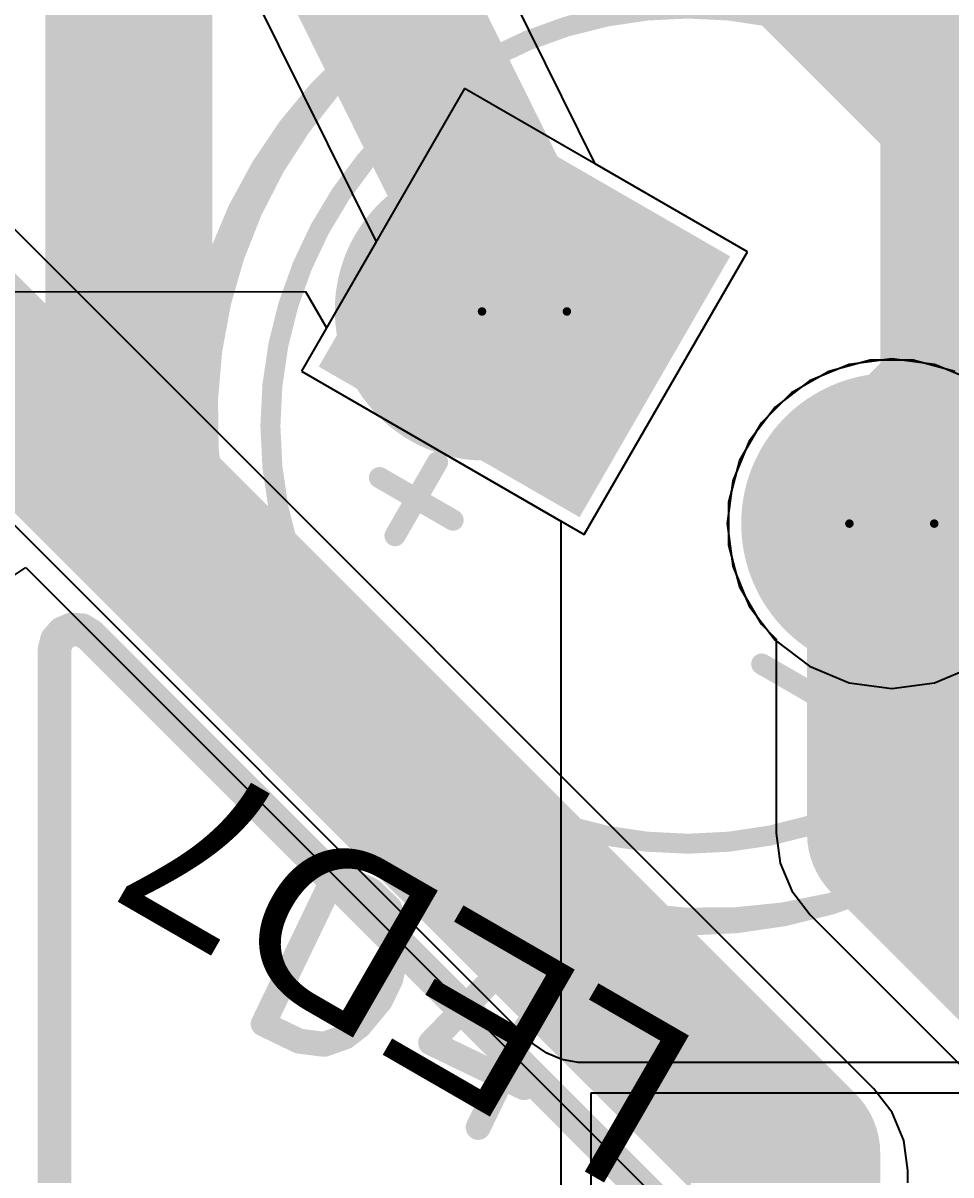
# Model space of a CAD drawing. Header units: inches. Extents: x 0 to 12.4, y -0.6 to 2.2.
# Drawn here: x 0.9112 to 1.13, y 0.4384 to 0.7099 of the extents above; entities that cross this region are included whole.
import ezdxf

# ---------------------------------------------------------------- set-up
doc = ezdxf.new("R2010")
doc.units = ezdxf.units.IN
doc.header["$MEASUREMENT"] = 0
for name, color, linetype in [('Bottom Layer', 5, 'Continuous'), ('Bottom Solder', 6, 'Continuous'), ('Dimension', 6, 'Continuous'), ('Drill Drawing', 1, 'Continuous'), ('Mechanical 4', 56, 'Continuous'), ('Multi-Layer', 9, 'Continuous'), ('Pad Holes', 156, 'Continuous'), ('Top Layer', 1, 'Continuous'), ('Top Overlay', 2, 'Continuous'), ('Top Solder', 216, 'Continuous')]:
    doc.layers.add(name, color=color, linetype=linetype)
doc.styles.add('Arial', font='', dxfattribs={"height": 0.2})
doc.styles.get('Arial').set_extended_font_data('Arial')

# ---------------------------------------------------------------- blocks, each defined once
blk = doc.blocks.new('IR333_A_48')
at = {"layer": 'Bottom Layer'}
blk.add_hatch(color=5, dxfattribs=at).paths.add_polyline_path([(-0.0815, 0.0315), (-0.0185, 0.0315), (-0.0185, -0.0315), (-0.0815, -0.0315)])
h = blk.add_hatch(color=5, dxfattribs=at)
edge = h.paths.add_edge_path()
edge.add_arc((0.05, 0), 0.0315, 0, 360)
at = {"layer": 'Bottom Solder'}
blk.add_hatch(color=6, dxfattribs=at).paths.add_polyline_path([(-0.0855, 0.0355), (-0.0145, 0.0355), (-0.0145, -0.0355), (-0.0855, -0.0355)])
h = blk.add_hatch(color=6, dxfattribs=at)
edge = h.paths.add_edge_path()
edge.add_arc((0.05, 0), 0.0355, 0, 360)
at = {"layer": 'Multi-Layer'}
blk.add_hatch(color=9, dxfattribs=at).paths.add_polyline_path([(-0.0815, 0.0315), (-0.0185, 0.0315), (-0.0185, -0.0315), (-0.0815, -0.0315)])
h = blk.add_hatch(color=9, dxfattribs=at)
edge = h.paths.add_edge_path()
edge.add_arc((0.05, 0), 0.0315, 0, 360)
at = {"layer": 'Pad Holes'}
h = blk.add_hatch(color=7, dxfattribs=at)
edge = h.paths.add_edge_path()
edge.add_arc((-0.05, 0), 0.01772, 0, 360)
h = blk.add_hatch(color=7, dxfattribs=at)
edge = h.paths.add_edge_path()
edge.add_arc((0.05, 0), 0.01772, 0, 360)
at = {"layer": 'Top Layer'}
blk.add_hatch(color=1, dxfattribs=at).paths.add_polyline_path([(-0.0815, 0.0315), (-0.0185, 0.0315), (-0.0185, -0.0315), (-0.0815, -0.0315)])
h = blk.add_hatch(color=1, dxfattribs=at)
edge = h.paths.add_edge_path()
edge.add_arc((0.05, 0), 0.0315, 0, 360)
at = {"layer": 'Top Solder'}
blk.add_hatch(color=216, dxfattribs=at).paths.add_polyline_path([(-0.0855, 0.0355), (-0.0145, 0.0355), (-0.0145, -0.0355), (-0.0855, -0.0355)])
h = blk.add_hatch(color=216, dxfattribs=at)
edge = h.paths.add_edge_path()
edge.add_arc((0.05, 0), 0.0355, 0, 360)
at = {"layer": 'Top Overlay'}
for points in [[(-0.11811, 0, 0.005, 0.005, -0.73505), (0.09707, 0.06729, 0.005, 0.005, 0)], [(0.09707, -0.06729, 0.005, 0.005, 0), (0.09707, 0.06729, 0.005, 0.005, 0)], [(0.09707, -0.06729, 0.005, 0.005, -0.73505), (-0.11811, 0, 0.005, 0.005, 0)], [(-0.05, -0.061, 0.005, 0.005, 0), (-0.05, -0.041, 0.005, 0.005, 0)], [(0.04, -0.044, 0.005, 0.005, 0), (0.06, -0.044, 0.005, 0.005, 0)], [(-0.06, -0.051, 0.005, 0.005, 0), (-0.04, -0.051, 0.005, 0.005, 0)]]:
    blk.add_lwpolyline(points, format="xyseb", dxfattribs=at)
for points in [[(-0.11936, 0, 0.0025, 0.0025, 1), (-0.11686, 0, 0.0025, 0.0025, 1)], [(-0.11936, 0, 0.0025, 0.0025, 1), (-0.11686, 0, 0.0025, 0.0025, 1)], [(-0.05125, -0.041, 0.0025, 0.0025, 1), (-0.04875, -0.041, 0.0025, 0.0025, 1)], [(0.03875, -0.044, 0.0025, 0.0025, 1), (0.04125, -0.044, 0.0025, 0.0025, 1)], [(0.05875, -0.044, 0.0025, 0.0025, 1), (0.06125, -0.044, 0.0025, 0.0025, 1)], [(-0.06125, -0.051, 0.0025, 0.0025, 1), (-0.05875, -0.051, 0.0025, 0.0025, 1)], [(-0.04125, -0.051, 0.0025, 0.0025, 1), (-0.03875, -0.051, 0.0025, 0.0025, 1)], [(-0.05125, -0.061, 0.0025, 0.0025, 1), (-0.04875, -0.061, 0.0025, 0.0025, 1)], [(0.09582, -0.06729, 0.0025, 0.0025, 1), (0.09832, -0.06729, 0.0025, 0.0025, 1)], [(0.09582, -0.06729, 0.0025, 0.0025, 1), (0.09832, -0.06729, 0.0025, 0.0025, 1)]]:
    blk.add_lwpolyline(points, format="xyseb", close=True, dxfattribs=at)
blk = doc.blocks.new('IR333_A_49')
at = {"layer": 'Bottom Layer'}
blk.add_hatch(color=5, dxfattribs=at).paths.add_polyline_path([(-0.0815, 0.0315), (-0.0185, 0.0315), (-0.0185, -0.0315), (-0.0815, -0.0315)])
h = blk.add_hatch(color=5, dxfattribs=at)
edge = h.paths.add_edge_path()
edge.add_arc((0.05, 0), 0.0315, 0, 360)
at = {"layer": 'Bottom Solder'}
blk.add_hatch(color=6, dxfattribs=at).paths.add_polyline_path([(-0.0855, 0.0355), (-0.0145, 0.0355), (-0.0145, -0.0355), (-0.0855, -0.0355)])
h = blk.add_hatch(color=6, dxfattribs=at)
edge = h.paths.add_edge_path()
edge.add_arc((0.05, 0), 0.0355, 0, 360)
at = {"layer": 'Multi-Layer'}
blk.add_hatch(color=9, dxfattribs=at).paths.add_polyline_path([(-0.0815, 0.0315), (-0.0185, 0.0315), (-0.0185, -0.0315), (-0.0815, -0.0315)])
h = blk.add_hatch(color=9, dxfattribs=at)
edge = h.paths.add_edge_path()
edge.add_arc((0.05, 0), 0.0315, 0, 360)
at = {"layer": 'Pad Holes'}
h = blk.add_hatch(color=7, dxfattribs=at)
edge = h.paths.add_edge_path()
edge.add_arc((-0.05, 0), 0.01772, 0, 360)
h = blk.add_hatch(color=7, dxfattribs=at)
edge = h.paths.add_edge_path()
edge.add_arc((0.05, 0), 0.01772, 0, 360)
at = {"layer": 'Top Layer'}
blk.add_hatch(color=1, dxfattribs=at).paths.add_polyline_path([(-0.0815, 0.0315), (-0.0185, 0.0315), (-0.0185, -0.0315), (-0.0815, -0.0315)])
h = blk.add_hatch(color=1, dxfattribs=at)
edge = h.paths.add_edge_path()
edge.add_arc((0.05, 0), 0.0315, 0, 360)
at = {"layer": 'Top Solder'}
blk.add_hatch(color=216, dxfattribs=at).paths.add_polyline_path([(-0.0855, 0.0355), (-0.0145, 0.0355), (-0.0145, -0.0355), (-0.0855, -0.0355)])
h = blk.add_hatch(color=216, dxfattribs=at)
edge = h.paths.add_edge_path()
edge.add_arc((0.05, 0), 0.0355, 0, 360)
at = {"layer": 'Top Overlay'}
for points in [[(-0.11811, 0, 0.005, 0.005, -0.73505), (0.09707, 0.06729, 0.005, 0.005, 0)], [(0.09707, -0.06729, 0.005, 0.005, 0), (0.09707, 0.06729, 0.005, 0.005, 0)], [(0.09707, -0.06729, 0.005, 0.005, -0.73505), (-0.11811, 0, 0.005, 0.005, 0)], [(-0.05, -0.061, 0.005, 0.005, 0), (-0.05, -0.041, 0.005, 0.005, 0)], [(0.04, -0.044, 0.005, 0.005, 0), (0.06, -0.044, 0.005, 0.005, 0)], [(-0.06, -0.051, 0.005, 0.005, 0), (-0.04, -0.051, 0.005, 0.005, 0)]]:
    blk.add_lwpolyline(points, format="xyseb", dxfattribs=at)
for points in [[(0.09582, 0.06729, 0.0025, 0.0025, 1), (0.09832, 0.06729, 0.0025, 0.0025, 1)], [(0.09582, 0.06729, 0.0025, 0.0025, 1), (0.09832, 0.06729, 0.0025, 0.0025, 1)], [(-0.11936, 0, 0.0025, 0.0025, 1), (-0.11686, 0, 0.0025, 0.0025, 1)], [(-0.11936, 0, 0.0025, 0.0025, 1), (-0.11686, 0, 0.0025, 0.0025, 1)], [(-0.05125, -0.041, 0.0025, 0.0025, 1), (-0.04875, -0.041, 0.0025, 0.0025, 1)], [(0.03875, -0.044, 0.0025, 0.0025, 1), (0.04125, -0.044, 0.0025, 0.0025, 1)], [(0.05875, -0.044, 0.0025, 0.0025, 1), (0.06125, -0.044, 0.0025, 0.0025, 1)], [(-0.06125, -0.051, 0.0025, 0.0025, 1), (-0.05875, -0.051, 0.0025, 0.0025, 1)], [(-0.04125, -0.051, 0.0025, 0.0025, 1), (-0.03875, -0.051, 0.0025, 0.0025, 1)], [(-0.05125, -0.061, 0.0025, 0.0025, 1), (-0.04875, -0.061, 0.0025, 0.0025, 1)], [(0.09582, -0.06729, 0.0025, 0.0025, 1), (0.09832, -0.06729, 0.0025, 0.0025, 1)], [(0.09582, -0.06729, 0.0025, 0.0025, 1), (0.09832, -0.06729, 0.0025, 0.0025, 1)]]:
    blk.add_lwpolyline(points, format="xyseb", close=True, dxfattribs=at)

msp = doc.modelspace()

# ---------------------------------------------------------------- hatches: boundary and pattern name
at = {"layer": 'Dimension'}
h = msp.add_hatch(color=6, dxfattribs=at)
edge = h.paths.add_edge_path()
edge.add_arc((1.02014, 0.64222), 0.03543, 0, 360)
h = msp.add_hatch(color=6, dxfattribs=at)
edge = h.paths.add_edge_path()
edge.add_arc((1.02014, 0.64222), 0.03543, 0, 360)

# ---------------------------------------------------------------- linework, layer by layer
at = {"layer": 'Bottom Layer'}
for p, q in [((1.01531, 0.69452), (0.97682, 0.62784)), ((1.08199, 0.65602), (1.01531, 0.69452)), ((1.0435, 0.58934), (1.08199, 0.65602)), ((0.70472, 0.64628), (0.97781, 0.64662)), ((0.97781, 0.64662), (0.98274, 0.63809)), ((0.98274, 0.63809), (0.97682, 0.62784)), ((1.03007, 0.47066), (0.86444, 0.6363)), ((1.11601, 0.63076), (1.10596, 0.62943)), ((1.12606, 0.62943), (1.11601, 0.63076)), ((0.97682, 0.62784), (1.038, 0.59252)), ((0.97682, 0.62784), (1.0435, 0.58934)), ((1.10596, 0.62943), (1.09659, 0.62556)), ((1.13542, 0.62556), (1.12606, 0.62943)), ((1.09659, 0.62556), (1.08855, 0.61938)), ((1.08855, 0.61938), (1.08238, 0.61134)), ((1.08238, 0.61134), (1.0785, 0.60198)), ((1.0785, 0.60198), (1.07718, 0.59193)), ((1.038, 0.59252), (1.038, 0.35449)), ((1.07718, 0.59193), (1.0785, 0.58188)), ((1.0785, 0.58188), (1.08238, 0.57251)), ((1.08238, 0.57251), (1.08855, 0.56447)), ((1.08855, 0.56447), (1.09659, 0.5583)), ((1.09659, 0.5583), (1.10596, 0.55442)), ((1.12606, 0.55442), (1.13542, 0.5583)), ((1.10596, 0.55442), (1.11601, 0.5531)), ((1.11601, 0.5531), (1.12606, 0.55442)), ((1.03144, 0.46929), (1.03007, 0.47066)), ((1.03467, 0.46714), (1.03144, 0.46929)), ((1.03825, 0.46565), (1.03467, 0.46714)), ((1.04205, 0.4649), (1.03825, 0.46565)), ((1.40364, 0.4649), (1.04205, 0.4649)), ((1.04514, 0.35449), (1.04514, 0.45776)), ((1.04514, 0.45776), (1.40364, 0.45776))]:
    msp.add_line(p, q, dxfattribs=at)
at = {"layer": 'Dimension'}
for points in [[(0.93612, 0.60106, 0.03937, 0.03937, 0), (0.93612, 0.76079, 0.03937, 0.03937, 0)], [(1.07391, 0.7487, 0.03937, 0.03937, 0), (1.13297, 0.68964, 0.03937, 0.03937, 0)], [(1.13297, 0.62156, 0.03937, 0.03937, 0), (1.13297, 0.68964, 0.03937, 0.03937, 0)], [(1.11024, 0.59883, 0.03937, 0.03937, 0), (1.13297, 0.62156, 0.03937, 0.03937, 0)], [(0.93612, 0.60106, 0.03937, 0.03937, 0), (1.0936, 0.44358, 0.03937, 0.03937, 0)], [(0.92063, 0.56615, 0.00787, 0.00787, 0), (0.92273, 0.56703, 0.00787, 0.00787, 0)], [(0.92273, 0.56703, 0.00787, 0.00787, 0), (0.92501, 0.56685, 0.00787, 0.00787, 0)], [(0.92501, 0.56685, 0.00787, 0.00787, 0), (0.92695, 0.56566, 0.00787, 0.00787, 0)], [(0.91862, 0.5622, 0.00787, 0.00787, 0), (0.91915, 0.56442, 0.00787, 0.00787, 0)], [(0.91915, 0.56442, 0.00787, 0.00787, 0), (0.92063, 0.56615, 0.00787, 0.00787, 0)], [(0.92695, 0.56566, 0.00787, 0.00787, 0), (1.06065, 0.43195, 0.00787, 0.00787, 0)], [(0.91862, 0.36516, 0.00787, 0.00787, 0), (0.91862, 0.5622, 0.00787, 0.00787, 0)], [(1.0936, 0.2551, 0.03937, 0.03937, 0), (1.0936, 0.44358, 0.03937, 0.03937, 0)]]:
    msp.add_lwpolyline(points, format="xyseb", dxfattribs=at)
for points in [[(1.12312, 0.68964, 0.01969, 0.01969, 1), (1.14281, 0.68964, 0.01969, 0.01969, 1)], [(1.12312, 0.68964, 0.01969, 0.01969, 1), (1.14281, 0.68964, 0.01969, 0.01969, 1)], [(1.12312, 0.62156, 0.01969, 0.01969, 1), (1.14281, 0.62156, 0.01969, 0.01969, 1)], [(1.12312, 0.62156, 0.01969, 0.01969, 1), (1.14281, 0.62156, 0.01969, 0.01969, 1)], [(0.92627, 0.60106, 0.01969, 0.01969, 1), (0.94596, 0.60106, 0.01969, 0.01969, 1)], [(0.92627, 0.60106, 0.01969, 0.01969, 1), (0.94596, 0.60106, 0.01969, 0.01969, 1)], [(1.10039, 0.59883, 0.01969, 0.01969, 1), (1.12008, 0.59883, 0.01969, 0.01969, 1)], [(0.92077, 0.56703, 0.00394, 0.00394, 1), (0.9247, 0.56703, 0.00394, 0.00394, 1)], [(0.92077, 0.56703, 0.00394, 0.00394, 1), (0.9247, 0.56703, 0.00394, 0.00394, 1)], [(0.92304, 0.56685, 0.00394, 0.00394, 1), (0.92698, 0.56685, 0.00394, 0.00394, 1)], [(0.92304, 0.56685, 0.00394, 0.00394, 1), (0.92698, 0.56685, 0.00394, 0.00394, 1)], [(0.91718, 0.56442, 0.00394, 0.00394, 1), (0.92112, 0.56442, 0.00394, 0.00394, 1)], [(0.91718, 0.56442, 0.00394, 0.00394, 1), (0.92112, 0.56442, 0.00394, 0.00394, 1)], [(0.91866, 0.56615, 0.00394, 0.00394, 1), (0.9226, 0.56615, 0.00394, 0.00394, 1)], [(0.91866, 0.56615, 0.00394, 0.00394, 1), (0.9226, 0.56615, 0.00394, 0.00394, 1)], [(0.92498, 0.56566, 0.00394, 0.00394, 1), (0.92892, 0.56566, 0.00394, 0.00394, 1)], [(0.92498, 0.56566, 0.00394, 0.00394, 1), (0.92892, 0.56566, 0.00394, 0.00394, 1)], [(0.91665, 0.5622, 0.00394, 0.00394, 1), (0.92058, 0.5622, 0.00394, 0.00394, 1)], [(0.91665, 0.5622, 0.00394, 0.00394, 1), (0.92058, 0.5622, 0.00394, 0.00394, 1)], [(1.08375, 0.44358, 0.01969, 0.01969, 1), (1.10344, 0.44358, 0.01969, 0.01969, 1)], [(1.08375, 0.44358, 0.01969, 0.01969, 1), (1.10344, 0.44358, 0.01969, 0.01969, 1)]]:
    msp.add_lwpolyline(points, format="xyseb", close=True, dxfattribs=at)
at = {"layer": 'Drill Drawing'}
for points in [[(1.03941, 0.64193, 0.002, 0.002, 1), (1.01941, 0.64193, 0.002, 0.002, 1)], [(1.01891, 0.64193, 0.001, 0.001, 1), (1.01991, 0.64193, 0.001, 0.001, 1)], [(1.03891, 0.64193, 0.001, 0.001, 1), (1.03991, 0.64193, 0.001, 0.001, 1)], [(1.12601, 0.59193, 0.002, 0.002, 1), (1.10601, 0.59193, 0.002, 0.002, 1)], [(1.10551, 0.59193, 0.001, 0.001, 1), (1.10651, 0.59193, 0.001, 0.001, 1)], [(1.12551, 0.59193, 0.001, 0.001, 1), (1.12651, 0.59193, 0.001, 0.001, 1)]]:
    msp.add_lwpolyline(points, format="xyseb", close=True, dxfattribs=at)
at = {"layer": 'Mechanical 4'}
for points in [[(0.96188, 0.66597, 0.00472, 0.00472, -0.759729), (1.18514, 0.62598, 0.00472, 0.00472, 0)], [(1.13236, 0.51638, 0.00472, 0.00472, -0.759729), (0.9619, 0.66601, 0.00472, 0.00472, 0)], [(0.96784, 0.47403, 0.00591, 0.00591, 0), (0.98492, 0.5095, 0.00591, 0.00591, 0)], [(0.98492, 0.5095, 0.00591, 0.00591, 0), (0.99337, 0.50543, 0.00591, 0.00591, 0)], [(0.99337, 0.50543, 0.00591, 0.00591, 0), (0.99762, 0.5013, 0.00591, 0.00591, 0)], [(0.99762, 0.5013, 0.00591, 0.00591, 0), (0.99937, 0.49629, 0.00591, 0.00591, 0)], [(0.99937, 0.49629, 0.00591, 0.00591, 0), (0.99943, 0.4921, 0.00591, 0.00591, 0)], [(0.99787, 0.48453, 0.00591, 0.00591, 0), (0.99943, 0.4921, 0.00591, 0.00591, 0)], [(1.00732, 0.46958, 0.00591, 0.00591, 0), (1.02796, 0.49085, 0.00591, 0.00591, 0)], [(0.99543, 0.47947, 0.00591, 0.00591, 0), (0.99787, 0.48453, 0.00591, 0.00591, 0)], [(0.99049, 0.47352, 0.00591, 0.00591, 0), (0.99543, 0.47947, 0.00591, 0.00591, 0)], [(0.96784, 0.47403, 0.00591, 0.00591, 0), (0.97628, 0.46996, 0.00591, 0.00591, 0)], [(0.98717, 0.47096, 0.00591, 0.00591, 0), (0.99049, 0.47352, 0.00591, 0.00591, 0)], [(1.01851, 0.44962, 0.00591, 0.00591, 0), (1.0299, 0.47327, 0.00591, 0.00591, 0)], [(0.97628, 0.46996, 0.00591, 0.00591, 0), (0.98217, 0.46921, 0.00591, 0.00591, 0)], [(0.98217, 0.46921, 0.00591, 0.00591, 0), (0.98717, 0.47096, 0.00591, 0.00591, 0)], [(1.00732, 0.46958, 0.00591, 0.00591, 0), (1.02927, 0.459, 0.00591, 0.00591, 0)]]:
    msp.add_lwpolyline(points, format="xyseb", dxfattribs=at)
for points in [[(1.16637, 0.61491, 0.00472, 0.00472, 1), (0.96952, 0.61491, 0.00472, 0.00472, 1)], [(0.9607, 0.66597, 0.00236, 0.00236, 1), (0.96306, 0.66597, 0.00236, 0.00236, 1)], [(0.96071, 0.66601, 0.00236, 0.00236, 1), (0.96308, 0.66601, 0.00236, 0.00236, 1)], [(0.96834, 0.61491, 0.00236, 0.00236, 1), (0.9707, 0.61491, 0.00236, 0.00236, 1)], [(0.98345, 0.5095, 0.00295, 0.00295, 1), (0.9864, 0.5095, 0.00295, 0.00295, 1)], [(0.98345, 0.5095, 0.00295, 0.00295, 1), (0.9864, 0.5095, 0.00295, 0.00295, 1)], [(0.99189, 0.50543, 0.00295, 0.00295, 1), (0.99484, 0.50543, 0.00295, 0.00295, 1)], [(0.99189, 0.50543, 0.00295, 0.00295, 1), (0.99484, 0.50543, 0.00295, 0.00295, 1)], [(0.99615, 0.5013, 0.00295, 0.00295, 1), (0.9991, 0.5013, 0.00295, 0.00295, 1)], [(0.99615, 0.5013, 0.00295, 0.00295, 1), (0.9991, 0.5013, 0.00295, 0.00295, 1)], [(0.9979, 0.49629, 0.00295, 0.00295, 1), (1.00085, 0.49629, 0.00295, 0.00295, 1)], [(0.9979, 0.49629, 0.00295, 0.00295, 1), (1.00085, 0.49629, 0.00295, 0.00295, 1)], [(0.99796, 0.4921, 0.00295, 0.00295, 1), (1.00091, 0.4921, 0.00295, 0.00295, 1)], [(0.99796, 0.4921, 0.00295, 0.00295, 1), (1.00091, 0.4921, 0.00295, 0.00295, 1)], [(1.02649, 0.49085, 0.00295, 0.00295, 1), (1.02944, 0.49085, 0.00295, 0.00295, 1)], [(0.99639, 0.48453, 0.00295, 0.00295, 1), (0.99935, 0.48453, 0.00295, 0.00295, 1)], [(0.99639, 0.48453, 0.00295, 0.00295, 1), (0.99935, 0.48453, 0.00295, 0.00295, 1)], [(0.99395, 0.47947, 0.00295, 0.00295, 1), (0.99691, 0.47947, 0.00295, 0.00295, 1)], [(0.99395, 0.47947, 0.00295, 0.00295, 1), (0.99691, 0.47947, 0.00295, 0.00295, 1)], [(0.96636, 0.47403, 0.00295, 0.00295, 1), (0.96932, 0.47403, 0.00295, 0.00295, 1)], [(0.96636, 0.47403, 0.00295, 0.00295, 1), (0.96932, 0.47403, 0.00295, 0.00295, 1)], [(0.98901, 0.47352, 0.00295, 0.00295, 1), (0.99196, 0.47352, 0.00295, 0.00295, 1)], [(0.98901, 0.47352, 0.00295, 0.00295, 1), (0.99196, 0.47352, 0.00295, 0.00295, 1)], [(1.02842, 0.47327, 0.00295, 0.00295, 1), (1.03138, 0.47327, 0.00295, 0.00295, 1)], [(0.97481, 0.46996, 0.00295, 0.00295, 1), (0.97776, 0.46996, 0.00295, 0.00295, 1)], [(0.97481, 0.46996, 0.00295, 0.00295, 1), (0.97776, 0.46996, 0.00295, 0.00295, 1)], [(0.98569, 0.47096, 0.00295, 0.00295, 1), (0.98865, 0.47096, 0.00295, 0.00295, 1)], [(0.98569, 0.47096, 0.00295, 0.00295, 1), (0.98865, 0.47096, 0.00295, 0.00295, 1)], [(1.00584, 0.46958, 0.00295, 0.00295, 1), (1.00879, 0.46958, 0.00295, 0.00295, 1)], [(1.00584, 0.46958, 0.00295, 0.00295, 1), (1.00879, 0.46958, 0.00295, 0.00295, 1)], [(0.98069, 0.46921, 0.00295, 0.00295, 1), (0.98364, 0.46921, 0.00295, 0.00295, 1)], [(0.98069, 0.46921, 0.00295, 0.00295, 1), (0.98364, 0.46921, 0.00295, 0.00295, 1)], [(1.0278, 0.459, 0.00295, 0.00295, 1), (1.03075, 0.459, 0.00295, 0.00295, 1)], [(1.01704, 0.44962, 0.00295, 0.00295, 1), (1.01999, 0.44962, 0.00295, 0.00295, 1)]]:
    msp.add_lwpolyline(points, format="xyseb", close=True, dxfattribs=at)
at = {"layer": 'Top Layer'}
for p, q in [((1.04612, 0.67673), (1.0025, 0.76466)), ((0.95371, 0.74045), (0.99444, 0.65836)), ((1.11178, 0.45874), (0.8728, 0.69771)), ((1.08199, 0.65602), (1.04612, 0.67673)), ((0.99444, 0.65836), (0.97682, 0.62784)), ((1.0435, 0.58934), (1.08199, 0.65602)), ((1.11094, 0.63043), (1.10115, 0.6278)), ((1.12108, 0.63043), (1.11094, 0.63043)), ((1.13087, 0.6278), (1.12108, 0.63043)), ((0.97682, 0.62784), (1.0435, 0.58934)), ((1.10115, 0.6278), (1.09237, 0.62273)), ((1.09237, 0.62273), (1.0852, 0.61557)), ((1.0852, 0.61557), (1.08014, 0.60679)), ((1.08014, 0.60679), (1.07751, 0.597)), ((1.07751, 0.597), (1.07751, 0.58686)), ((1.07751, 0.58686), (1.08014, 0.57707)), ((0.90765, 0.57877), (0.91189, 0.5816)), ((0.91189, 0.5816), (1.06529, 0.4282)), ((1.08014, 0.57707), (1.0852, 0.56829)), ((1.0852, 0.56829), (1.08877, 0.56472)), ((1.08877, 0.56472), (1.08877, 0.51899)), ((1.08877, 0.51899), (1.0897, 0.51194)), ((1.0897, 0.51194), (1.09242, 0.50538)), ((1.09242, 0.50538), (1.09675, 0.49974)), ((1.09675, 0.49974), (1.19324, 0.40325)), ((1.1161, 0.4531), (1.11178, 0.45874)), ((1.11882, 0.44653), (1.1161, 0.4531)), ((1.11975, 0.43948), (1.11882, 0.44653)), ((1.11975, 0.28644), (1.11975, 0.43948))]:
    msp.add_line(p, q, dxfattribs=at)
for points in [[(0.96601, 0.77693, 0.04, 0.04, 0), (1.0252, 0.65763, 0.04, 0.04, 0)], [(0.84557, 0.68643, 0.04, 0.04, 0), (1.09252, 0.43948, 0.04, 0.04, 0)], [(1.0252, 0.65763, 0.04, 0.04, 0), (1.02941, 0.64193, 0.04, 0.04, 0)], [(1.11601, 0.51899, 0.04, 0.04, 0), (1.11601, 0.59193, 0.04, 0.04, 0)], [(1.11601, 0.51899, 0.04, 0.04, 0), (1.22047, 0.41453, 0.04, 0.04, 0)], [(1.09252, 0.257, 0.04, 0.04, 0), (1.09252, 0.43948, 0.04, 0.04, 0)]]:
    msp.add_lwpolyline(points, format="xyseb", dxfattribs=at)
for points in [[(1.0152, 0.65763, 0.02, 0.02, 1), (1.0352, 0.65763, 0.02, 0.02, 1)], [(1.0152, 0.65763, 0.02, 0.02, 1), (1.0352, 0.65763, 0.02, 0.02, 1)], [(1.01941, 0.64193, 0.02, 0.02, 1), (1.03941, 0.64193, 0.02, 0.02, 1)], [(1.10601, 0.59193, 0.02, 0.02, 1), (1.12601, 0.59193, 0.02, 0.02, 1)], [(1.10601, 0.51899, 0.02, 0.02, 1), (1.12601, 0.51899, 0.02, 0.02, 1)], [(1.10601, 0.51899, 0.02, 0.02, 1), (1.12601, 0.51899, 0.02, 0.02, 1)], [(1.08252, 0.43948, 0.02, 0.02, 1), (1.10252, 0.43948, 0.02, 0.02, 1)], [(1.08252, 0.43948, 0.02, 0.02, 1), (1.10252, 0.43948, 0.02, 0.02, 1)]]:
    msp.add_lwpolyline(points, format="xyseb", close=True, dxfattribs=at)

# ---------------------------------------------------------------- block references
for name, p, rotation in [('IR333_A_49', (0.95561, 0.82584), 282), ('IR333_A_48', (1.07271, 0.61693), 329.9999999999999)]:
    msp.add_blockref(name, p, dxfattribs=dict(rotation=rotation))

# ---------------------------------------------------------------- texts
at = {"layer": 'Top Overlay', "style": 'Arial'}
msp.add_text('LED7', height=0.04, rotation=150, dxfattribs=at).set_placement((1.07214, 0.46898))

doc.saveas('drawing.dxf')
